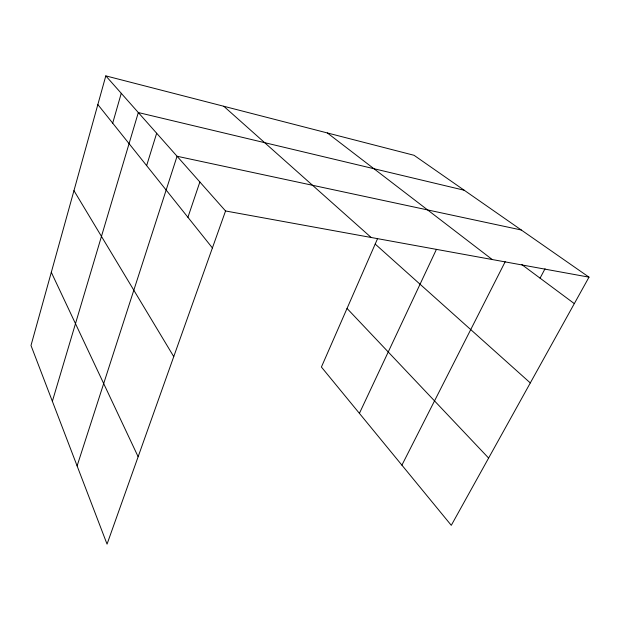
<?xml version="1.0" encoding="UTF-8"?>
<svg xmlns="http://www.w3.org/2000/svg" width="620" height="620" viewBox="0 0 620 620"><rect width="100%" height="100%" fill="white"/><g stroke="black" fill="none" stroke-linecap="round" stroke-linejoin="round"><path stroke-width="0.93" d="M105.803 75.873L31 345.495L107.051 544.128L225.556 210.971L105.803 75.873L414.028 155.287L589 277.156L451.29 525.326L321.408 367.04L377.495 238.793M112.693 123.155L121.257 93.31M52.367 401.295L138.322 112.553L464.194 190.232M146.638 165.633L156.659 133.246M77.105 465.914L177.056 156.256L521.296 229.997M187.93 217.302L199.865 181.986M359.406 413.354L436.433 249.349M401.907 465.147L505.199 261.702M540.067 278.155L545.042 268.755M225.556 210.971L589 277.156M521.699 264.5L574.314 303.614M327.337 132.951L492.241 259.532M223.758 106.26L371.186 237.491M375.193 244.063L530.302 382.928M347.037 308.442L488.614 458.064M97.844 104.563L212.404 247.938M73.958 190.642L173.747 356.616M51.305 272.296L138.136 456.731"/></g></svg>
